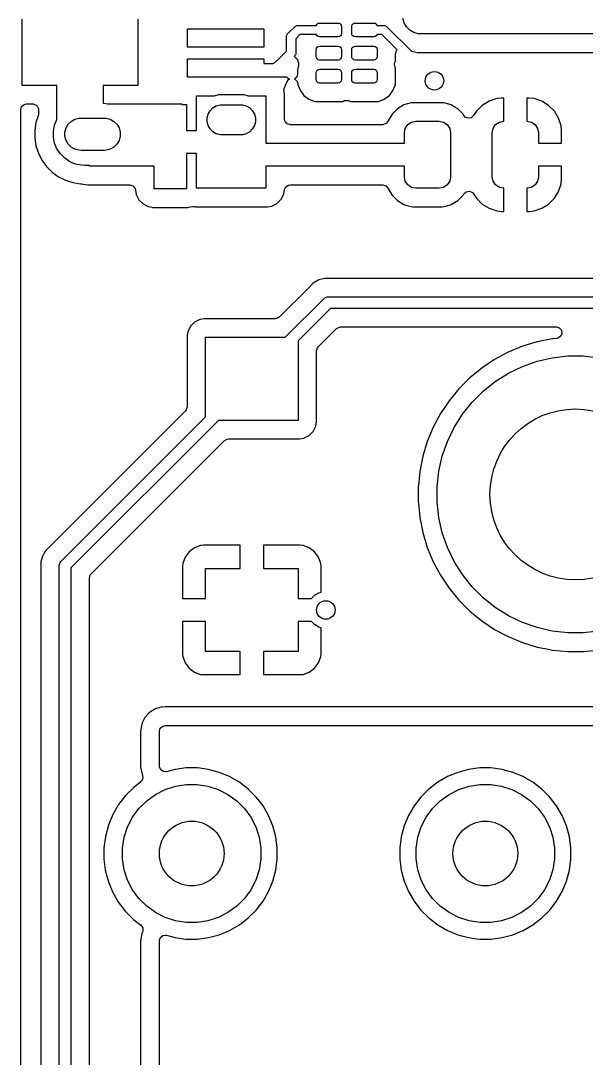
# Model space of a CAD drawing. Extents: x 0.71 to 7.56, y -5.16 to -0.79.
# Drawn here: x 0.709 to 1.19, y -3.118 to -2.234 of the extents above; entities that cross this region are included whole.
import ezdxf

# ---------------------------------------------------------------- set-up
doc = ezdxf.new("R2010")
doc.units = 0
doc.header["$MEASUREMENT"] = 0
doc.layers.add('BLACK', color=7, linetype='CONTINUOUS')

msp = doc.modelspace()

# ---------------------------------------------------------------- linework, layer by layer
at = {"layer": 'BLACK', "linetype": 'CONTINUOUS'}
for p, q in [((0.71004, -2.28937), (0.71004, -2.23307)), ((0.80846, -2.23307), (0.80846, -2.28937)), ((1.03521, -2.23612), (1.03418, -2.23229)), ((0.85079, -2.25689), (0.85079, -2.24114)), ((0.85079, -2.24114), (0.91575, -2.24114)), ((0.91575, -2.24114), (0.91575, -2.25689)), ((0.93619, -2.24525), (0.9421, -2.23934)), ((0.9421, -2.23934), (0.94269, -2.23885)), ((0.94269, -2.23885), (0.94411, -2.23826)), ((0.94411, -2.23826), (0.94488, -2.23819)), ((0.94488, -2.23819), (0.96043, -2.23819)), ((0.96043, -2.23819), (0.96046, -2.23804)), ((0.96046, -2.23804), (0.9611, -2.23709)), ((0.9611, -2.23709), (0.96206, -2.23645)), ((0.96206, -2.23645), (0.96319, -2.23622)), ((0.96319, -2.23622), (0.97894, -2.23622)), ((0.97894, -2.23622), (0.98007, -2.23645)), ((0.98007, -2.23645), (0.98102, -2.23709)), ((0.98102, -2.23709), (0.98167, -2.23804)), ((0.98167, -2.23804), (0.98189, -2.23917)), ((0.98189, -2.23917), (0.98189, -2.24508)), ((0.99055, -2.23917), (0.99078, -2.23804)), ((0.99055, -2.24508), (0.99055, -2.23917)), ((0.99078, -2.23804), (0.99142, -2.23709)), ((0.99142, -2.23709), (0.99237, -2.23645)), ((0.99237, -2.23645), (0.9935, -2.23622)), ((0.9935, -2.23622), (1.00925, -2.23622)), ((1.00925, -2.23622), (1.01038, -2.23645)), ((1.01038, -2.23645), (1.01134, -2.23709)), ((1.01134, -2.23709), (1.01198, -2.23804)), ((1.01198, -2.23804), (1.01201, -2.23819)), ((1.01201, -2.23819), (1.01772, -2.23819)), ((1.01772, -2.23819), (1.01848, -2.23826)), ((1.01848, -2.23826), (1.0199, -2.23885)), ((1.0199, -2.23885), (1.0205, -2.23934)), ((1.0205, -2.23934), (1.04146, -2.2603)), ((1.03719, -2.23954), (1.03521, -2.23612)), ((1.03999, -2.24234), (1.03719, -2.23954)), ((1.04341, -2.24432), (1.03999, -2.24234)), ((1.04723, -2.24534), (1.04341, -2.24432)), ((0.93504, -2.24803), (0.93512, -2.24726)), ((0.93504, -2.26018), (0.93504, -2.24803)), ((0.93512, -2.24726), (0.9357, -2.24584)), ((0.9357, -2.24584), (0.93619, -2.24525)), ((0.94651, -2.24606), (0.94291, -2.24966)), ((0.94291, -2.24966), (0.94291, -2.26181)), ((0.96043, -2.24606), (0.94651, -2.24606)), ((0.96046, -2.24621), (0.96043, -2.24606)), ((0.9611, -2.24717), (0.96046, -2.24621)), ((0.96206, -2.24781), (0.9611, -2.24717)), ((0.96319, -2.24803), (0.96206, -2.24781)), ((0.97894, -2.24803), (0.96319, -2.24803)), ((0.98007, -2.24781), (0.97894, -2.24803)), ((0.98102, -2.24717), (0.98007, -2.24781)), ((0.98167, -2.24621), (0.98102, -2.24717)), ((0.98189, -2.24508), (0.98167, -2.24621)), ((0.99078, -2.24621), (0.99055, -2.24508)), ((0.99142, -2.24717), (0.99078, -2.24621)), ((0.99237, -2.24781), (0.99142, -2.24717)), ((0.9935, -2.24803), (0.99237, -2.24781)), ((1.00925, -2.24803), (0.9935, -2.24803)), ((1.01038, -2.24781), (1.00925, -2.24803)), ((1.01134, -2.24717), (1.01038, -2.24781)), ((1.01198, -2.24621), (1.01134, -2.24717)), ((1.01201, -2.24606), (1.01198, -2.24621)), ((1.01609, -2.24606), (1.01201, -2.24606)), ((1.02918, -2.25915), (1.01609, -2.24606)), ((1.04921, -2.24547), (1.04723, -2.24534)), ((1.76721, -2.24547), (1.04921, -2.24547)), ((0.91575, -2.25689), (0.85079, -2.25689)), ((0.9274, -2.26782), (0.93504, -2.26018)), ((0.94284, -2.26258), (0.94259, -2.26319)), ((0.94291, -2.26181), (0.94284, -2.26258)), ((0.96024, -2.25886), (0.96046, -2.25773)), ((0.96024, -2.26476), (0.96024, -2.25886)), ((0.96046, -2.25773), (0.9611, -2.25677)), ((0.9611, -2.25677), (0.96206, -2.25613)), ((0.96206, -2.25613), (0.96319, -2.25591)), ((0.96319, -2.25591), (0.97894, -2.25591)), ((0.97894, -2.25591), (0.98007, -2.25613)), ((0.98007, -2.25613), (0.98102, -2.25677)), ((0.98102, -2.25677), (0.98167, -2.25773)), ((0.98167, -2.25773), (0.98189, -2.25886)), ((0.98189, -2.25886), (0.98189, -2.26476)), ((0.99055, -2.25886), (0.99078, -2.25773)), ((0.99055, -2.26476), (0.99055, -2.25886)), ((0.99078, -2.25773), (0.99142, -2.25677)), ((0.99142, -2.25677), (0.99237, -2.25613)), ((0.99237, -2.25613), (0.9935, -2.25591)), ((0.9935, -2.25591), (1.00925, -2.25591)), ((1.00925, -2.25591), (1.01038, -2.25613)), ((1.01038, -2.25613), (1.01134, -2.25677)), ((1.01134, -2.25677), (1.01198, -2.25773)), ((1.01198, -2.25773), (1.0122, -2.25886)), ((1.0122, -2.25886), (1.0122, -2.26476)), ((1.02797, -2.26204), (1.028, -2.26179)), ((1.02797, -2.26655), (1.02797, -2.26204)), ((1.028, -2.26179), (1.02843, -2.26074)), ((1.02843, -2.26074), (1.02875, -2.25966)), ((1.02875, -2.25966), (1.02895, -2.25949)), ((1.02895, -2.25949), (1.02905, -2.25924)), ((1.02905, -2.25924), (1.02918, -2.25915)), ((1.04146, -2.2603), (1.04617, -2.26124)), ((1.04617, -2.26124), (1.04617, -2.26124)), ((1.04617, -2.26124), (1.04617, -2.26124)), ((1.04617, -2.26124), (1.55325, -2.26124)), ((0.85079, -2.28248), (0.85079, -2.26673)), ((0.85079, -2.26673), (0.91575, -2.26673)), ((0.91575, -2.26673), (0.91575, -2.27067)), ((0.91575, -2.27067), (0.92344, -2.27067)), ((0.92344, -2.27067), (0.92513, -2.26981)), ((0.92513, -2.26981), (0.92677, -2.26816)), ((0.92677, -2.26816), (0.9274, -2.26782)), ((0.94176, -2.26459), (0.94164, -2.26472)), ((0.94164, -2.26472), (0.94169, -2.26475)), ((0.94169, -2.26475), (0.94186, -2.26478)), ((0.94225, -2.264), (0.94176, -2.26459)), ((0.94186, -2.26478), (0.94278, -2.26557)), ((0.94259, -2.26319), (0.94225, -2.264)), ((0.94278, -2.26557), (0.94375, -2.2663)), ((0.94375, -2.2663), (0.94382, -2.26646)), ((0.94382, -2.26646), (0.94394, -2.26657)), ((0.94394, -2.26657), (0.94452, -2.26783)), ((0.94452, -2.26783), (0.94465, -2.26826)), ((0.94465, -2.26826), (0.94471, -2.26878)), ((0.94471, -2.26878), (0.9452, -2.2701)), ((0.9452, -2.2701), (0.94525, -2.27026)), ((0.94525, -2.27026), (0.94525, -2.27148)), ((0.96046, -2.26589), (0.96024, -2.26476)), ((0.9611, -2.26685), (0.96046, -2.26589)), ((0.96206, -2.26749), (0.9611, -2.26685)), ((0.96319, -2.26772), (0.96206, -2.26749)), ((0.97894, -2.26772), (0.96319, -2.26772)), ((0.98007, -2.26749), (0.97894, -2.26772)), ((0.98102, -2.26685), (0.98007, -2.26749)), ((0.98167, -2.26589), (0.98102, -2.26685)), ((0.98189, -2.26476), (0.98167, -2.26589)), ((0.99078, -2.26589), (0.99055, -2.26476)), ((0.99142, -2.26685), (0.99078, -2.26589)), ((0.99237, -2.26749), (0.99142, -2.26685)), ((0.9935, -2.26772), (0.99237, -2.26749)), ((1.00925, -2.26772), (0.9935, -2.26772)), ((1.01038, -2.26749), (1.00925, -2.26772)), ((1.01134, -2.26685), (1.01038, -2.26749)), ((1.01198, -2.26589), (1.01134, -2.26685)), ((1.0122, -2.26476), (1.01198, -2.26589)), ((1.02702, -2.27114), (1.02708, -2.27053)), ((1.0273, -2.27336), (1.02702, -2.27114)), ((1.02708, -2.27053), (1.02773, -2.26878)), ((1.02773, -2.26878), (1.02797, -2.26655)), ((0.94447, -2.27973), (0.94369, -2.28237)), ((0.94471, -2.27452), (0.94447, -2.27675)), ((0.94447, -2.27675), (0.94447, -2.27973)), ((0.94514, -2.27336), (0.94471, -2.27452)), ((0.94471, -2.27452), (0.94471, -2.27452)), ((0.94526, -2.27301), (0.94514, -2.27336)), ((0.94525, -2.27148), (0.94534, -2.27269)), ((0.94534, -2.27269), (0.94526, -2.27284)), ((0.94526, -2.27284), (0.94526, -2.27301)), ((0.96024, -2.27854), (0.96046, -2.27741)), ((0.96024, -2.28445), (0.96024, -2.27854)), ((0.96046, -2.27741), (0.9611, -2.27646)), ((0.9611, -2.27646), (0.96206, -2.27582)), ((0.96206, -2.27582), (0.96319, -2.27559)), ((0.96319, -2.27559), (0.97894, -2.27559)), ((0.97894, -2.27559), (0.98007, -2.27582)), ((0.98007, -2.27582), (0.98102, -2.27646)), ((0.98102, -2.27646), (0.98167, -2.27741)), ((0.98167, -2.27741), (0.98189, -2.27854)), ((0.98189, -2.27854), (0.98189, -2.28445)), ((0.99055, -2.27854), (0.99078, -2.27741)), ((0.99055, -2.28445), (0.99055, -2.27854)), ((0.99078, -2.27741), (0.99142, -2.27646)), ((0.99142, -2.27646), (0.99237, -2.27582)), ((0.99237, -2.27582), (0.9935, -2.27559)), ((0.9935, -2.27559), (1.00925, -2.27559)), ((1.00925, -2.27559), (1.01038, -2.27582)), ((1.01038, -2.27582), (1.01134, -2.27646)), ((1.01134, -2.27646), (1.01198, -2.27741)), ((1.01198, -2.27741), (1.0122, -2.27854)), ((1.0122, -2.27854), (1.0122, -2.28445)), ((1.02773, -2.27452), (1.0273, -2.27336)), ((1.02797, -2.27675), (1.02773, -2.27452)), ((1.02797, -2.28624), (1.02797, -2.27675)), ((0.91575, -2.28248), (0.85079, -2.28248)), ((0.91876, -2.28246), (0.91575, -2.28246)), ((0.91575, -2.28246), (0.91575, -2.28248)), ((0.91882, -2.28247), (0.91876, -2.28246)), ((0.91876, -2.28246), (0.91876, -2.28246)), ((0.9192, -2.28248), (0.91882, -2.28247)), ((0.93543, -2.28248), (0.9192, -2.28248)), ((0.93316, -2.29213), (0.93521, -2.28663)), ((0.93521, -2.28663), (0.93686, -2.28443)), ((0.93613, -2.28318), (0.93543, -2.28248)), ((0.93639, -2.28342), (0.93613, -2.28318)), ((0.93782, -2.28407), (0.93639, -2.28342)), ((0.93686, -2.28443), (0.93782, -2.28407)), ((0.94369, -2.28237), (0.94183, -2.28399)), ((0.94183, -2.28399), (0.94212, -2.28405)), ((0.94212, -2.28405), (0.94407, -2.286)), ((0.94407, -2.286), (0.94464, -2.28781)), ((0.94464, -2.28781), (0.94471, -2.28847)), ((0.94471, -2.28847), (0.94576, -2.29129)), ((0.96046, -2.28558), (0.96024, -2.28445)), ((0.9611, -2.28654), (0.96046, -2.28558)), ((0.96206, -2.28718), (0.9611, -2.28654)), ((0.96319, -2.2874), (0.96206, -2.28718)), ((0.97894, -2.2874), (0.96319, -2.2874)), ((0.98007, -2.28718), (0.97894, -2.2874)), ((0.98102, -2.28654), (0.98007, -2.28718)), ((0.98167, -2.28558), (0.98102, -2.28654)), ((0.98189, -2.28445), (0.98167, -2.28558)), ((0.99078, -2.28558), (0.99055, -2.28445)), ((0.99142, -2.28654), (0.99078, -2.28558)), ((0.99237, -2.28718), (0.99142, -2.28654)), ((0.9935, -2.2874), (0.99237, -2.28718)), ((1.00925, -2.2874), (0.9935, -2.2874)), ((1.01038, -2.28718), (1.00925, -2.2874)), ((1.01134, -2.28654), (1.01038, -2.28718)), ((1.01198, -2.28558), (1.01134, -2.28654)), ((1.0122, -2.28445), (1.01198, -2.28558)), ((1.02585, -2.29351), (1.02773, -2.28847)), ((1.02773, -2.28847), (1.02793, -2.28661)), ((1.02793, -2.28661), (1.02797, -2.28624)), ((1.02797, -2.28624), (1.02797, -2.28624)), ((1.02797, -2.28624), (1.02797, -2.28624)), ((0.73957, -2.28937), (0.71004, -2.28937)), ((0.73957, -2.31836), (0.73957, -2.28937)), ((0.80846, -2.28937), (0.77894, -2.28937)), ((0.77894, -2.28937), (0.77894, -2.30444)), ((0.87358, -2.29823), (0.87729, -2.29723)), ((0.87729, -2.29723), (0.88012, -2.29705)), ((0.88012, -2.29705), (0.89587, -2.29705)), ((0.89587, -2.29705), (0.89869, -2.29723)), ((0.89869, -2.29723), (0.90241, -2.29823)), ((0.93286, -2.29349), (0.93316, -2.29213)), ((0.93297, -2.29399), (0.93286, -2.29349)), ((0.93291, -2.2946), (0.93297, -2.29399)), ((0.93329, -2.29699), (0.93291, -2.2946)), ((0.93329, -2.31501), (0.93329, -2.29699)), ((0.93329, -2.29699), (0.93329, -2.29699)), ((0.94576, -2.29129), (0.94659, -2.29351)), ((0.94659, -2.29351), (0.94982, -2.29782)), ((0.94982, -2.29782), (0.95412, -2.30105)), ((1.01832, -2.30105), (1.02263, -2.29782)), ((1.02263, -2.29782), (1.02585, -2.29351)), ((0.70951, -2.30738), (0.71159, -2.30558)), ((0.71159, -2.30558), (0.71362, -2.30514)), ((0.71362, -2.30514), (0.71892, -2.30514)), ((0.71892, -2.30514), (0.71926, -2.30524)), ((0.71926, -2.30524), (0.71961, -2.30519)), ((0.71961, -2.30519), (0.72056, -2.30562)), ((0.72056, -2.30562), (0.72156, -2.30591)), ((0.72156, -2.30591), (0.72179, -2.30618)), ((0.72179, -2.30618), (0.72211, -2.30633)), ((0.72211, -2.30633), (0.72268, -2.30721)), ((0.77894, -2.30444), (0.77938, -2.30446)), ((0.77938, -2.30446), (0.78269, -2.30512)), ((0.78269, -2.30512), (0.84587, -2.30512)), ((0.84587, -2.30512), (0.84587, -2.30561)), ((0.84587, -2.30561), (0.8498, -2.30561)), ((0.8498, -2.30561), (0.8498, -2.32776)), ((0.85846, -2.32776), (0.85846, -2.29823)), ((0.85846, -2.29823), (0.87358, -2.29823)), ((0.87522, -2.30688), (0.87845, -2.30601)), ((0.87845, -2.30601), (0.88012, -2.30591)), ((0.88012, -2.30591), (0.89587, -2.30591)), ((0.89587, -2.30591), (0.89754, -2.30601)), ((0.89754, -2.30601), (0.90076, -2.30688)), ((0.90241, -2.29823), (0.91752, -2.29823)), ((0.91752, -2.29823), (0.91752, -2.33858)), ((0.95412, -2.30105), (0.95917, -2.30293)), ((0.95917, -2.30293), (0.9614, -2.30317)), ((0.9614, -2.30317), (0.98073, -2.30317)), ((0.98073, -2.30317), (0.98296, -2.30293)), ((0.98296, -2.30293), (0.98451, -2.30235)), ((0.98451, -2.30235), (0.98726, -2.30215)), ((0.98726, -2.30215), (0.98793, -2.30235)), ((0.98793, -2.30235), (0.98948, -2.30293)), ((0.98948, -2.30293), (0.99171, -2.30317)), ((0.99171, -2.30317), (1.01104, -2.30317)), ((1.01104, -2.30317), (1.01327, -2.30293)), ((1.01327, -2.30293), (1.01832, -2.30105)), ((1.03502, -2.30603), (1.02945, -2.30933)), ((1.04124, -2.30423), (1.03502, -2.30603)), ((1.03502, -2.30603), (1.03502, -2.30603)), ((1.04269, -2.30411), (1.04124, -2.30423)), ((1.04124, -2.30423), (1.04124, -2.30423)), ((1.06755, -2.30411), (1.04269, -2.30411)), ((1.04269, -2.30411), (1.04269, -2.30411)), ((1.069, -2.30423), (1.06755, -2.30411)), ((1.06755, -2.30411), (1.06755, -2.30411)), ((1.07521, -2.30603), (1.069, -2.30423)), ((1.069, -2.30423), (1.069, -2.30423)), ((1.0777, -2.30751), (1.07521, -2.30603)), ((1.07521, -2.30603), (1.07521, -2.30603)), ((1.07521, -2.30603), (1.07521, -2.30603)), ((1.07521, -2.30603), (1.07521, -2.30603)), ((1.10164, -2.3064), (1.09676, -2.31129)), ((1.10751, -2.30278), (1.10164, -2.3064)), ((1.11407, -2.30061), (1.10751, -2.30278)), ((1.10751, -2.30278), (1.10751, -2.30278)), ((1.11811, -2.3002), (1.11407, -2.30061)), ((1.12008, -2.3002), (1.11811, -2.3002)), ((1.11811, -2.3002), (1.11811, -2.3002)), ((1.12008, -2.31988), (1.12008, -2.3002)), ((1.12008, -2.3002), (1.12008, -2.3002)), ((1.14173, -2.3002), (1.13976, -2.3002)), ((1.13976, -2.3002), (1.13976, -2.31988)), ((1.14578, -2.30061), (1.14173, -2.3002)), ((1.15233, -2.30278), (1.14578, -2.30061)), ((1.14578, -2.30061), (1.14578, -2.30061)), ((1.1582, -2.3064), (1.15233, -2.30278)), ((1.15233, -2.30278), (1.15233, -2.30278)), ((1.16308, -2.31129), (1.1582, -2.3064)), ((0.70874, -2.31002), (0.70951, -2.30738)), ((0.70874, -2.41563), (0.70874, -2.31002)), ((0.72356, -2.31524), (0.72169, -2.32099)), ((0.72268, -2.30721), (0.72336, -2.30799)), ((0.72336, -2.30799), (0.72345, -2.30841)), ((0.72345, -2.30841), (0.7236, -2.30864)), ((0.7238, -2.31373), (0.72356, -2.31524)), ((0.7236, -2.30864), (0.7238, -2.31002)), ((0.7238, -2.31002), (0.7238, -2.31373)), ((0.86743, -2.31703), (0.8683, -2.3138)), ((0.8683, -2.3138), (0.86997, -2.31091)), ((0.86997, -2.31091), (0.87233, -2.30855)), ((0.87233, -2.30855), (0.87522, -2.30688)), ((0.90076, -2.30688), (0.90366, -2.30855)), ((0.90366, -2.30855), (0.90602, -2.31091)), ((0.90602, -2.31091), (0.90769, -2.3138)), ((0.90769, -2.3138), (0.90855, -2.31703)), ((0.93329, -2.31502), (0.93329, -2.31501)), ((0.93329, -2.31612), (0.93329, -2.31502)), ((1.02488, -2.3139), (1.02158, -2.31947)), ((1.02945, -2.30933), (1.02488, -2.3139)), ((1.02488, -2.3139), (1.02488, -2.3139)), ((1.02945, -2.30933), (1.02945, -2.30933)), ((1.08078, -2.30933), (1.0777, -2.30751)), ((1.08536, -2.3139), (1.08078, -2.30933)), ((1.08078, -2.30933), (1.08078, -2.30933)), ((1.08603, -2.31505), (1.08536, -2.3139)), ((1.08536, -2.3139), (1.08536, -2.3139)), ((1.08536, -2.3139), (1.08536, -2.3139)), ((1.08711, -2.31631), (1.08603, -2.31505)), ((1.09439, -2.31512), (1.09235, -2.31696)), ((1.09676, -2.31129), (1.09439, -2.31512)), ((1.16671, -2.31716), (1.16308, -2.31129)), ((0.72169, -2.32099), (0.72065, -2.32757)), ((0.72169, -2.32099), (0.72169, -2.32099)), ((0.73655, -2.3283), (0.73756, -2.32319)), ((0.73756, -2.32319), (0.73956, -2.31838)), ((0.73956, -2.31838), (0.73957, -2.31836)), ((0.74731, -2.32563), (0.74911, -2.32252)), ((0.74911, -2.32252), (0.75165, -2.31997)), ((0.75165, -2.31997), (0.75477, -2.31817)), ((0.75477, -2.31817), (0.75824, -2.31724)), ((0.75824, -2.31724), (0.76004, -2.31713)), ((0.76004, -2.31713), (0.77972, -2.31713)), ((0.77972, -2.31713), (0.78152, -2.31724)), ((0.78152, -2.31724), (0.785, -2.31817)), ((0.785, -2.31817), (0.78811, -2.31997)), ((0.78811, -2.31997), (0.79066, -2.32252)), ((0.79066, -2.32252), (0.79246, -2.32563)), ((0.86743, -2.32037), (0.86743, -2.31703)), ((0.8683, -2.3236), (0.86743, -2.32037)), ((0.86997, -2.32649), (0.8683, -2.3236)), ((0.90769, -2.3236), (0.90602, -2.32649)), ((0.90855, -2.32037), (0.90769, -2.3236)), ((0.90855, -2.31703), (0.90855, -2.32037)), ((0.93329, -2.31637), (0.93329, -2.31612)), ((0.93329, -2.31793), (0.93329, -2.31637)), ((0.93349, -2.31931), (0.93329, -2.31793)), ((0.93364, -2.31955), (0.93349, -2.31931)), ((0.93373, -2.31996), (0.93364, -2.31955)), ((0.93441, -2.32075), (0.93373, -2.31996)), ((0.93497, -2.32162), (0.93441, -2.32075)), ((0.9353, -2.32177), (0.93497, -2.32162)), ((0.93553, -2.32204), (0.9353, -2.32177)), ((0.93653, -2.32233), (0.93553, -2.32204)), ((0.93747, -2.32277), (0.93653, -2.32233)), ((0.93783, -2.32271), (0.93747, -2.32277)), ((0.93817, -2.32281), (0.93783, -2.32271)), ((1.01695, -2.32281), (0.93817, -2.32281)), ((1.01766, -2.32276), (1.01695, -2.32281)), ((1.02016, -2.32161), (1.01766, -2.32276)), ((1.02137, -2.31971), (1.02016, -2.32161)), ((1.02146, -2.31975), (1.02137, -2.31971)), ((1.02158, -2.31947), (1.02146, -2.31975)), ((1.03618, -2.32596), (1.03832, -2.32276)), ((1.03832, -2.32276), (1.04151, -2.32063)), ((1.04151, -2.32063), (1.04528, -2.31988)), ((1.04528, -2.31988), (1.06496, -2.31988)), ((1.06496, -2.31988), (1.06873, -2.32063)), ((1.06873, -2.32063), (1.07192, -2.32276)), ((1.07192, -2.32276), (1.07405, -2.32596)), ((1.08963, -2.31741), (1.08711, -2.31631)), ((1.09235, -2.31696), (1.08963, -2.31741)), ((1.11099, -2.32596), (1.11312, -2.32276)), ((1.11312, -2.32276), (1.11631, -2.32063)), ((1.11631, -2.32063), (1.12008, -2.31988)), ((1.13976, -2.31988), (1.14353, -2.32063)), ((1.14353, -2.32063), (1.14672, -2.32276)), ((1.14672, -2.32276), (1.14886, -2.32596)), ((1.16888, -2.32371), (1.16671, -2.31716)), ((1.16671, -2.31716), (1.16671, -2.31716)), ((1.16929, -2.32776), (1.16888, -2.32371)), ((0.72065, -2.32757), (0.72065, -2.33424)), ((0.73655, -2.33351), (0.73655, -2.3283)), ((0.74638, -2.32911), (0.74731, -2.32563)), ((0.74638, -2.3327), (0.74638, -2.32911)), ((0.74731, -2.33618), (0.74638, -2.3327)), ((0.79246, -2.32563), (0.79339, -2.32911)), ((0.79339, -2.3327), (0.79246, -2.33618)), ((0.79339, -2.32911), (0.79339, -2.3327)), ((0.8498, -2.32776), (0.85846, -2.32776)), ((0.87233, -2.32885), (0.86997, -2.32649)), ((0.87522, -2.33052), (0.87233, -2.32885)), ((0.87845, -2.33139), (0.87522, -2.33052)), ((0.88012, -2.3315), (0.87845, -2.33139)), ((0.89587, -2.3315), (0.88012, -2.3315)), ((0.89754, -2.33139), (0.89587, -2.3315)), ((0.90076, -2.33052), (0.89754, -2.33139)), ((0.90366, -2.32885), (0.90076, -2.33052)), ((0.90602, -2.32649), (0.90366, -2.32885)), ((1.03543, -2.32972), (1.03618, -2.32596)), ((1.03543, -2.33858), (1.03543, -2.32972)), ((1.07405, -2.32596), (1.0748, -2.32972)), ((1.0748, -2.32972), (1.0748, -2.36713)), ((1.11024, -2.32972), (1.11099, -2.32596)), ((1.11024, -2.36713), (1.11024, -2.32972)), ((1.14886, -2.32596), (1.14961, -2.32972)), ((1.14961, -2.32972), (1.14961, -2.33858)), ((1.16929, -2.33858), (1.16929, -2.32776)), ((1.16929, -2.32776), (1.16929, -2.32776)), ((0.72065, -2.33424), (0.72169, -2.34082)), ((0.72169, -2.34082), (0.72375, -2.34716)), ((0.73756, -2.33862), (0.73655, -2.33351)), ((0.73956, -2.34343), (0.73756, -2.33862)), ((0.74911, -2.33929), (0.74731, -2.33618)), ((0.75165, -2.34184), (0.74911, -2.33929)), ((0.75477, -2.34364), (0.75165, -2.34184)), ((0.78811, -2.34184), (0.785, -2.34364)), ((0.79066, -2.33929), (0.78811, -2.34184)), ((0.79246, -2.33618), (0.79066, -2.33929)), ((0.91752, -2.33858), (1.03543, -2.33858)), ((1.14961, -2.33858), (1.16929, -2.33858)), ((0.72375, -2.34716), (0.72534, -2.35027)), ((0.72534, -2.35027), (0.72659, -2.35273)), ((0.74245, -2.34776), (0.73956, -2.34343)), ((0.74613, -2.35145), (0.74245, -2.34776)), ((0.75824, -2.34457), (0.75477, -2.34364)), ((0.76004, -2.34469), (0.75824, -2.34457)), ((0.77972, -2.34469), (0.76004, -2.34469)), ((0.78152, -2.34457), (0.77972, -2.34469)), ((0.785, -2.34364), (0.78152, -2.34457)), ((0.85846, -2.34744), (0.8498, -2.34744)), ((0.8498, -2.34744), (0.8498, -2.37746)), ((0.85846, -2.37697), (0.85846, -2.34744)), ((0.72659, -2.35273), (0.72678, -2.3531)), ((0.72678, -2.3531), (0.73069, -2.35849)), ((0.73069, -2.35849), (0.73069, -2.35849)), ((0.73069, -2.35849), (0.73541, -2.3632)), ((0.75046, -2.35434), (0.74613, -2.35145)), ((0.75528, -2.35634), (0.75046, -2.35434)), ((0.76039, -2.35735), (0.75528, -2.35634)), ((0.76299, -2.35748), (0.76039, -2.35735)), ((0.76713, -2.35748), (0.76299, -2.35748)), ((0.76713, -2.35827), (0.76713, -2.35748)), ((0.82224, -2.35827), (0.76713, -2.35827)), ((0.82224, -2.37746), (0.82224, -2.35827)), ((1.03543, -2.35827), (0.91752, -2.35827)), ((0.91752, -2.35827), (0.91752, -2.37697)), ((1.03543, -2.36713), (1.03543, -2.35827)), ((1.16929, -2.35827), (1.14961, -2.35827)), ((1.14961, -2.35827), (1.14961, -2.36713)), ((1.16929, -2.36909), (1.16929, -2.35827)), ((0.73541, -2.3632), (0.73541, -2.3632)), ((0.73541, -2.3632), (0.74011, -2.36662)), ((0.74011, -2.36662), (0.7408, -2.36712)), ((0.7408, -2.36712), (0.74458, -2.36905)), ((1.03618, -2.37089), (1.03543, -2.36713)), ((1.0748, -2.36713), (1.07405, -2.37089)), ((1.11099, -2.37089), (1.11024, -2.36713)), ((1.14961, -2.36713), (1.14886, -2.37089)), ((0.74458, -2.36905), (0.74674, -2.37015)), ((0.74674, -2.37015), (0.74674, -2.37015)), ((0.74674, -2.37015), (0.74674, -2.37015)), ((0.74674, -2.37015), (0.74859, -2.37075)), ((0.74859, -2.37075), (0.75308, -2.37221)), ((0.75308, -2.37221), (0.75966, -2.37325)), ((0.75966, -2.37325), (0.75966, -2.37325)), ((0.75966, -2.37325), (0.7608, -2.37325)), ((0.7608, -2.37325), (0.76181, -2.37341)), ((0.76181, -2.37341), (0.76181, -2.37339)), ((0.76181, -2.37339), (0.76588, -2.37404)), ((0.76588, -2.37404), (0.76589, -2.37404)), ((0.76589, -2.37404), (0.8016, -2.37404)), ((0.8016, -2.37404), (0.80424, -2.37481)), ((0.80424, -2.37481), (0.80604, -2.37689)), ((0.80604, -2.37689), (0.80646, -2.37853)), ((0.8498, -2.37746), (0.82224, -2.37746)), ((0.91752, -2.37697), (0.85846, -2.37697)), ((0.9333, -2.37815), (0.93447, -2.37567)), ((0.93447, -2.37567), (0.93681, -2.37421)), ((0.93681, -2.37421), (0.93812, -2.37404)), ((0.93812, -2.37404), (1.01695, -2.37404)), ((1.01695, -2.37404), (1.01959, -2.37481)), ((1.01959, -2.37481), (1.02139, -2.37689)), ((1.02139, -2.37689), (1.02148, -2.37714)), ((1.02148, -2.37714), (1.02158, -2.37738)), ((1.02158, -2.37738), (1.02488, -2.38295)), ((1.03832, -2.37409), (1.03618, -2.37089)), ((1.04151, -2.37622), (1.03832, -2.37409)), ((1.04528, -2.37697), (1.04151, -2.37622)), ((1.06496, -2.37697), (1.04528, -2.37697)), ((1.06873, -2.37622), (1.06496, -2.37697)), ((1.07192, -2.37409), (1.06873, -2.37622)), ((1.07405, -2.37089), (1.07192, -2.37409)), ((1.11312, -2.37409), (1.11099, -2.37089)), ((1.11631, -2.37622), (1.11312, -2.37409)), ((1.12008, -2.37697), (1.11631, -2.37622)), ((1.12008, -2.39665), (1.12008, -2.37697)), ((1.14353, -2.37622), (1.13976, -2.37697)), ((1.13976, -2.37697), (1.13976, -2.39665)), ((1.14672, -2.37409), (1.14353, -2.37622)), ((1.14886, -2.37089), (1.14672, -2.37409)), ((1.16671, -2.37969), (1.16888, -2.37314)), ((1.16888, -2.37314), (1.16929, -2.36909)), ((1.16888, -2.37314), (1.16888, -2.37314)), ((1.16929, -2.36909), (1.16929, -2.36909)), ((0.80646, -2.37853), (0.80648, -2.3787)), ((0.80648, -2.3787), (0.80648, -2.3787)), ((0.80648, -2.3787), (0.80648, -2.3787)), ((0.80648, -2.3787), (0.80706, -2.38239)), ((0.80706, -2.38239), (0.80933, -2.38684)), ((0.93044, -2.38635), (0.9327, -2.3819)), ((0.9327, -2.3819), (0.9333, -2.37815)), ((0.9327, -2.3819), (0.9327, -2.3819)), ((0.9327, -2.3819), (0.9327, -2.3819)), ((1.02488, -2.38295), (1.02488, -2.38295)), ((1.02488, -2.38295), (1.02945, -2.38752)), ((1.08078, -2.38752), (1.08536, -2.38295)), ((1.08536, -2.38295), (1.08603, -2.3818)), ((1.08603, -2.3818), (1.08804, -2.37993)), ((1.08804, -2.37993), (1.09075, -2.37943)), ((1.09075, -2.37943), (1.09329, -2.38048)), ((1.09329, -2.38048), (1.09439, -2.38173)), ((1.09439, -2.38173), (1.09676, -2.38556)), ((1.09676, -2.38556), (1.09676, -2.38556)), ((1.09676, -2.38556), (1.10164, -2.39045)), ((1.1582, -2.39045), (1.16308, -2.38556)), ((1.16308, -2.38556), (1.16671, -2.37969)), ((1.16671, -2.37969), (1.16671, -2.37969)), ((0.80933, -2.38684), (0.80933, -2.38684)), ((0.80933, -2.38684), (0.80933, -2.38684)), ((0.80933, -2.38684), (0.81286, -2.39038)), ((0.81286, -2.39038), (0.81286, -2.39038)), ((0.81286, -2.39038), (0.81286, -2.39038)), ((0.81286, -2.39038), (0.81731, -2.39264)), ((0.81731, -2.39264), (0.81731, -2.39264)), ((0.81731, -2.39264), (0.82075, -2.39319)), ((0.82075, -2.39319), (0.821, -2.39323)), ((0.821, -2.39323), (0.821, -2.39323)), ((0.821, -2.39323), (0.821, -2.39323)), ((0.821, -2.39323), (0.85104, -2.39323)), ((0.85104, -2.39323), (0.85322, -2.39288)), ((0.85104, -2.39323), (0.85104, -2.39323)), ((0.85104, -2.39323), (0.85104, -2.39323)), ((0.85322, -2.39288), (0.85492, -2.39261)), ((0.85492, -2.39261), (0.85645, -2.39261)), ((0.85645, -2.39261), (0.85722, -2.39274)), ((0.85722, -2.39274), (0.91876, -2.39274)), ((0.91876, -2.39274), (0.92245, -2.39215)), ((0.92245, -2.39215), (0.9269, -2.38988)), ((0.9269, -2.38988), (0.93044, -2.38635)), ((1.02945, -2.38752), (1.02945, -2.38752)), ((1.02945, -2.38752), (1.02945, -2.38752)), ((1.02945, -2.38752), (1.03502, -2.39082)), ((1.03502, -2.39082), (1.03666, -2.39129)), ((1.03666, -2.39129), (1.04124, -2.39262)), ((1.04124, -2.39262), (1.04124, -2.39262)), ((1.04124, -2.39262), (1.04124, -2.39262)), ((1.04124, -2.39262), (1.04269, -2.39274)), ((1.04269, -2.39274), (1.04269, -2.39274)), ((1.04269, -2.39274), (1.06755, -2.39274)), ((1.06755, -2.39274), (1.069, -2.39262)), ((1.06755, -2.39274), (1.06755, -2.39274)), ((1.069, -2.39262), (1.07064, -2.39215)), ((1.069, -2.39262), (1.069, -2.39262)), ((1.069, -2.39262), (1.069, -2.39262)), ((1.07064, -2.39215), (1.07521, -2.39082)), ((1.07521, -2.39082), (1.08078, -2.38752)), ((1.10164, -2.39045), (1.10751, -2.39407)), ((1.10751, -2.39407), (1.10751, -2.39407)), ((1.10751, -2.39407), (1.11407, -2.39624)), ((1.14578, -2.39624), (1.15233, -2.39407)), ((1.15233, -2.39407), (1.1582, -2.39045)), ((1.15233, -2.39407), (1.15233, -2.39407)), ((1.11407, -2.39624), (1.11407, -2.39624)), ((1.11407, -2.39624), (1.11811, -2.39665)), ((1.11811, -2.39665), (1.12008, -2.39665)), ((1.12008, -2.39665), (1.12008, -2.39665)), ((1.13976, -2.39665), (1.14173, -2.39665)), ((1.14173, -2.39665), (1.14578, -2.39624)), ((1.14173, -2.39665), (1.14173, -2.39665)), ((0.70886, -4.74615), (0.70874, -2.41563)), ((0.96249, -2.45513), (0.95777, -2.45785)), ((0.96512, -2.45443), (0.96249, -2.45513)), ((0.96249, -2.45513), (0.96249, -2.45513)), ((0.96775, -2.45372), (0.96512, -2.45443)), ((0.96512, -2.45443), (0.96512, -2.45443)), ((1.42808, -2.45372), (0.96775, -2.45372)), ((0.95392, -2.46171), (0.92888, -2.48674)), ((0.95777, -2.45785), (0.95392, -2.46171)), ((0.95777, -2.45785), (0.95777, -2.45785)), ((0.93399, -2.50394), (0.96699, -2.47093)), ((0.96699, -2.47093), (0.96774, -2.47032)), ((0.96774, -2.47032), (0.96878, -2.46989)), ((0.96774, -2.47032), (0.96774, -2.47032)), ((0.96878, -2.46989), (0.96951, -2.46958)), ((0.96951, -2.46958), (0.97047, -2.46949)), ((0.96951, -2.46958), (0.96951, -2.46958)), ((0.97047, -2.46949), (1.4311, -2.46949)), ((0.97251, -2.47933), (0.94488, -2.50696)), ((1.42906, -2.47933), (0.97251, -2.47933)), ((0.85676, -2.49102), (0.85323, -2.49455)), ((0.86121, -2.48875), (0.85676, -2.49102)), ((0.85676, -2.49102), (0.85676, -2.49102)), ((0.85676, -2.49102), (0.85676, -2.49102)), ((0.86171, -2.48867), (0.86121, -2.48875)), ((0.8649, -2.48817), (0.86171, -2.48867)), ((0.92543, -2.48817), (0.8649, -2.48817)), ((0.92647, -2.48806), (0.92543, -2.48817)), ((0.92888, -2.48674), (0.92647, -2.48806)), ((0.85096, -2.499), (0.85037, -2.5027)), ((0.85289, -2.49521), (0.85096, -2.499)), ((0.85323, -2.49455), (0.85289, -2.49521)), ((0.85323, -2.49455), (0.85323, -2.49455)), ((0.85323, -2.49455), (0.85323, -2.49455)), ((0.96208, -2.51206), (0.97761, -2.49653)), ((0.97761, -2.49653), (0.98003, -2.49521)), ((0.98003, -2.49521), (0.98106, -2.4951)), ((0.98106, -2.4951), (1.16469, -2.4951)), ((1.16469, -2.4951), (1.16733, -2.49587)), ((1.16733, -2.49587), (1.16913, -2.49795)), ((1.16952, -2.50068), (1.16838, -2.50318)), ((1.16913, -2.49795), (1.16952, -2.50068)), ((0.85037, -2.5027), (0.85037, -2.56323)), ((0.86614, -2.57178), (0.86614, -2.50394)), ((0.86614, -2.50394), (0.93399, -2.50394)), ((0.94488, -2.50696), (0.94488, -2.5748)), ((1.14853, -2.50777), (1.13595, -2.51159)), ((1.16143, -2.50521), (1.14853, -2.50777)), ((1.14853, -2.50777), (1.14853, -2.50777)), ((1.16144, -2.50521), (1.16143, -2.50521)), ((1.16517, -2.50484), (1.16144, -2.50521)), ((1.16607, -2.50466), (1.16517, -2.50484)), ((1.16838, -2.50318), (1.16607, -2.50466)), ((0.96065, -2.51551), (0.96142, -2.51287)), ((0.96065, -2.57604), (0.96065, -2.51551)), ((0.96142, -2.51287), (0.96208, -2.51206)), ((1.12379, -2.51663), (1.11219, -2.52283)), ((1.13595, -2.51159), (1.12379, -2.51663)), ((1.12379, -2.51663), (1.12379, -2.51663)), ((1.11219, -2.52283), (1.10126, -2.53013)), ((1.11219, -2.52283), (1.11219, -2.52283)), ((1.1359, -2.52868), (1.14841, -2.5243)), ((1.14841, -2.5243), (1.16132, -2.52135)), ((1.16132, -2.52135), (1.17448, -2.51987)), ((1.17448, -2.51987), (1.18772, -2.51987)), ((1.18772, -2.51987), (1.20089, -2.52135)), ((1.10125, -2.53013), (1.09109, -2.53848)), ((1.10126, -2.53013), (1.10125, -2.53013)), ((1.11276, -2.54147), (1.12397, -2.53442)), ((1.12397, -2.53442), (1.1359, -2.52868)), ((1.09109, -2.53848), (1.08179, -2.54778)), ((1.1024, -2.54973), (1.11276, -2.54147)), ((1.08179, -2.54778), (1.07344, -2.55795)), ((1.09303, -2.55909), (1.1024, -2.54973)), ((1.07344, -2.55795), (1.06613, -2.56888)), ((1.07344, -2.55795), (1.07344, -2.55795)), ((1.08478, -2.56945), (1.09303, -2.55909)), ((0.84894, -2.56668), (0.73375, -2.68187)), ((0.74298, -2.69495), (0.86614, -2.57178)), ((0.8496, -2.56587), (0.84894, -2.56668)), ((0.85037, -2.56323), (0.8496, -2.56587)), ((1.06613, -2.56889), (1.05993, -2.58049)), ((1.06613, -2.56888), (1.06613, -2.56889)), ((1.07773, -2.58066), (1.08478, -2.56945)), ((0.87704, -2.5748), (0.75138, -2.70046)), ((0.94488, -2.5748), (0.87704, -2.5748)), ((0.9578, -2.58419), (0.96006, -2.57974)), ((0.96006, -2.57974), (0.96065, -2.57604)), ((0.96006, -2.57974), (0.96006, -2.57974)), ((0.96006, -2.57974), (0.96006, -2.57974)), ((0.96065, -2.57604), (0.96065, -2.57604)), ((1.05993, -2.58049), (1.0549, -2.59264)), ((1.05993, -2.58049), (1.05993, -2.58049)), ((1.07198, -2.5926), (1.07773, -2.58066)), ((0.94982, -2.58999), (0.95427, -2.58772)), ((0.95427, -2.58772), (0.9578, -2.58419)), ((0.77524, -2.6989), (0.88214, -2.592)), ((0.88214, -2.592), (0.88455, -2.59068)), ((0.88455, -2.59068), (0.88559, -2.59057)), ((0.88559, -2.59057), (0.94612, -2.59057)), ((0.94612, -2.59057), (0.94982, -2.58999)), ((0.94612, -2.59057), (0.94612, -2.59057)), ((1.0549, -2.59264), (1.05108, -2.60523)), ((1.06761, -2.6051), (1.07198, -2.5926)), ((1.05108, -2.60523), (1.04851, -2.61813)), ((1.05108, -2.60523), (1.05108, -2.60523)), ((1.06466, -2.61801), (1.06761, -2.6051)), ((1.04851, -2.61813), (1.04758, -2.62765)), ((1.04851, -2.61813), (1.04851, -2.61813)), ((1.06318, -2.63117), (1.06466, -2.61801)), ((1.04758, -2.62765), (1.04722, -2.63122)), ((1.04722, -2.63122), (1.04722, -2.64437)), ((1.06318, -2.64442), (1.06318, -2.63117)), ((1.04722, -2.64437), (1.04734, -2.64557)), ((1.04734, -2.64557), (1.04851, -2.65746)), ((1.06466, -2.65758), (1.06318, -2.64442)), ((1.04851, -2.65746), (1.04851, -2.65746)), ((1.04851, -2.65746), (1.05108, -2.67036)), ((1.06761, -2.67049), (1.06466, -2.65758)), ((1.05108, -2.67036), (1.05108, -2.67036)), ((1.05108, -2.67036), (1.0549, -2.68295)), ((1.07198, -2.68299), (1.06761, -2.67049)), ((0.7299, -2.68572), (0.72718, -2.69044)), ((0.73375, -2.68187), (0.7299, -2.68572)), ((0.7299, -2.68572), (0.7299, -2.68572)), ((0.85208, -2.68672), (0.84869, -2.69126)), ((0.85661, -2.68333), (0.85208, -2.68672)), ((0.85208, -2.68672), (0.85208, -2.68672)), ((0.86191, -2.68135), (0.85661, -2.68333)), ((0.85661, -2.68333), (0.85661, -2.68333)), ((0.86426, -2.6811), (0.86191, -2.68135)), ((0.86191, -2.68135), (0.86191, -2.68135)), ((0.89567, -2.6811), (0.86426, -2.6811)), ((0.89567, -2.70079), (0.89567, -2.6811)), ((0.94677, -2.6811), (0.91535, -2.6811)), ((0.91535, -2.6811), (0.91535, -2.70079)), ((0.94911, -2.68135), (0.94677, -2.6811)), ((0.95441, -2.68333), (0.94911, -2.68135)), ((0.94911, -2.68135), (0.94911, -2.68135)), ((0.95894, -2.68672), (0.95441, -2.68333)), ((0.95441, -2.68333), (0.95441, -2.68333)), ((0.96234, -2.69126), (0.95894, -2.68672)), ((0.95894, -2.68672), (0.95894, -2.68672)), ((1.0549, -2.68295), (1.05993, -2.6951)), ((1.07773, -2.69493), (1.07198, -2.68299)), ((0.72593, -2.6951), (0.72577, -2.6957)), ((0.72718, -2.69044), (0.72593, -2.6951)), ((0.72718, -2.69044), (0.72718, -2.69044)), ((0.72718, -2.69044), (0.72718, -2.69044)), ((0.72718, -2.69044), (0.72718, -2.69044)), ((0.74236, -2.69569), (0.74298, -2.69495)), ((0.84869, -2.69126), (0.84671, -2.69656)), ((0.84869, -2.69126), (0.84869, -2.69126)), ((0.96431, -2.69656), (0.96234, -2.69126)), ((0.96234, -2.69126), (0.96234, -2.69126)), ((1.05993, -2.6951), (1.05993, -2.6951)), ((1.05993, -2.6951), (1.06613, -2.7067)), ((1.08478, -2.70614), (1.07773, -2.69493)), ((0.72577, -2.6957), (0.72577, -2.70154)), ((0.72577, -2.70154), (0.72577, -2.70154)), ((0.72577, -2.70154), (0.72577, -4.52493)), ((0.74154, -2.69843), (0.74163, -2.69747)), ((0.74154, -4.52795), (0.74154, -2.69843)), ((0.74163, -2.69747), (0.74236, -2.69569)), ((0.74236, -2.69569), (0.74236, -2.69569)), ((0.75138, -2.70046), (0.75138, -4.52591)), ((0.76858, -2.70557), (0.77524, -2.6989)), ((0.84671, -2.69656), (0.84646, -2.6989)), ((0.84646, -2.6989), (0.84646, -2.72638)), ((0.84671, -2.69656), (0.84671, -2.69656)), ((0.86614, -2.72638), (0.86614, -2.70079)), ((0.86614, -2.70079), (0.89567, -2.70079)), ((0.91535, -2.70079), (0.94488, -2.70079)), ((0.94488, -2.70079), (0.94488, -2.72638)), ((0.96457, -2.6989), (0.96431, -2.69656)), ((0.96431, -2.69656), (0.96431, -2.69656)), ((0.96457, -2.72111), (0.96457, -2.6989)), ((0.96457, -2.6989), (0.96457, -2.6989)), ((0.76715, -2.70902), (0.76792, -2.70638)), ((0.76715, -2.77354), (0.76715, -2.70902)), ((0.76792, -2.70638), (0.76858, -2.70557)), ((1.06613, -2.7067), (1.06613, -2.70671)), ((1.06613, -2.70671), (1.07344, -2.71764)), ((1.09303, -2.7165), (1.08478, -2.70614)), ((0.95892, -2.72373), (0.96248, -2.72167)), ((0.96248, -2.72167), (0.96457, -2.72111)), ((1.07344, -2.71764), (1.07344, -2.71764)), ((1.07344, -2.71764), (1.08179, -2.72781)), ((1.1024, -2.72586), (1.09303, -2.7165)), ((0.84646, -2.72638), (0.86614, -2.72638)), ((0.94488, -2.72638), (0.95627, -2.72638)), ((0.95627, -2.72638), (0.95892, -2.72373)), ((1.08179, -2.72781), (1.09109, -2.73711)), ((1.11276, -2.73412), (1.1024, -2.72586)), ((1.09109, -2.73711), (1.09109, -2.73711)), ((1.09109, -2.73711), (1.09109, -2.73711)), ((1.09109, -2.73711), (1.10126, -2.74546)), ((1.12397, -2.74117), (1.11276, -2.73412)), ((0.86614, -2.74606), (0.84646, -2.74606)), ((0.84646, -2.74606), (0.84646, -2.77354)), ((0.86614, -2.77165), (0.86614, -2.74606)), ((0.95627, -2.74606), (0.94488, -2.74606)), ((0.94488, -2.74606), (0.94488, -2.77165)), ((0.95892, -2.74871), (0.95627, -2.74606)), ((1.10126, -2.74546), (1.11219, -2.75276)), ((1.1359, -2.74691), (1.12397, -2.74117)), ((1.14841, -2.75129), (1.1359, -2.74691)), ((0.96248, -2.75077), (0.95892, -2.74871)), ((0.96457, -2.75133), (0.96248, -2.75077)), ((0.96457, -2.77354), (0.96457, -2.75133)), ((1.11219, -2.75276), (1.11219, -2.75276)), ((1.11219, -2.75276), (1.11219, -2.75276)), ((1.11219, -2.75276), (1.12379, -2.75897)), ((1.16132, -2.75424), (1.14841, -2.75129)), ((1.17448, -2.75572), (1.16132, -2.75424)), ((1.18772, -2.75572), (1.17448, -2.75572)), ((1.20089, -2.75424), (1.18772, -2.75572)), ((1.12379, -2.75897), (1.12379, -2.75897)), ((1.12379, -2.75897), (1.12379, -2.75897)), ((1.12379, -2.75897), (1.13595, -2.764)), ((1.13595, -2.764), (1.14853, -2.76782)), ((0.76715, -4.51736), (0.76715, -2.77354)), ((0.84646, -2.77354), (0.84671, -2.77588)), ((0.89567, -2.77165), (0.86614, -2.77165)), ((0.89567, -2.79134), (0.89567, -2.77165)), ((0.94488, -2.77165), (0.91535, -2.77165)), ((0.91535, -2.77165), (0.91535, -2.79134)), ((0.96431, -2.77588), (0.96457, -2.77354)), ((0.96457, -2.77354), (0.96457, -2.77354)), ((1.14853, -2.76782), (1.14853, -2.76782)), ((1.14853, -2.76782), (1.14853, -2.76782)), ((1.14853, -2.76782), (1.14853, -2.76782)), ((1.14853, -2.76782), (1.15662, -2.76943)), ((1.15662, -2.76943), (1.16143, -2.77038)), ((1.16143, -2.77038), (1.17453, -2.77167)), ((1.17453, -2.77167), (1.17453, -2.77167)), ((1.17453, -2.77167), (1.18768, -2.77167)), ((1.18768, -2.77167), (1.20077, -2.77038)), ((1.18768, -2.77167), (1.18768, -2.77167)), ((0.84671, -2.77588), (0.84671, -2.77588)), ((0.84671, -2.77588), (0.84869, -2.78118)), ((0.84869, -2.78118), (0.84869, -2.78118)), ((0.84869, -2.78118), (0.85208, -2.78572)), ((0.95894, -2.78572), (0.96234, -2.78118)), ((0.96234, -2.78118), (0.96431, -2.77588)), ((0.96234, -2.78118), (0.96234, -2.78118)), ((0.96431, -2.77588), (0.96431, -2.77588)), ((0.85208, -2.78572), (0.85208, -2.78572)), ((0.85208, -2.78572), (0.85661, -2.78911)), ((0.85661, -2.78911), (0.85661, -2.78911)), ((0.85661, -2.78911), (0.86191, -2.79109)), ((0.86191, -2.79109), (0.86191, -2.79109)), ((0.86191, -2.79109), (0.86426, -2.79134)), ((0.86426, -2.79134), (0.86426, -2.79134)), ((0.86426, -2.79134), (0.89567, -2.79134)), ((0.91535, -2.79134), (0.94676, -2.79134)), ((0.94676, -2.79134), (0.94677, -2.79134)), ((0.94677, -2.79134), (0.94911, -2.79109)), ((0.94911, -2.79109), (0.95441, -2.78911)), ((0.94911, -2.79109), (0.94911, -2.79109)), ((0.95441, -2.78911), (0.95894, -2.78572)), ((0.95441, -2.78911), (0.95441, -2.78911)), ((0.95894, -2.78572), (0.95894, -2.78572)), ((0.82826, -2.81905), (0.82623, -2.81949)), ((0.83165, -2.81868), (0.82826, -2.81905)), ((1.64866, -2.81868), (0.83165, -2.81868)), ((0.83165, -2.81868), (0.83165, -2.81868)), ((0.81437, -2.82788), (0.81223, -2.83239)), ((0.81709, -2.82482), (0.81437, -2.82788)), ((0.81917, -2.82302), (0.81709, -2.82482)), ((0.82341, -2.82038), (0.81917, -2.82302)), ((0.81917, -2.82302), (0.81917, -2.82302)), ((0.82623, -2.81949), (0.82341, -2.82038)), ((0.82341, -2.82038), (0.82341, -2.82038)), ((0.82341, -2.82038), (0.82341, -2.82038)), ((0.82623, -2.81949), (0.82623, -2.81949)), ((0.81145, -2.83503), (0.81081, -2.83953)), ((0.81223, -2.83239), (0.81145, -2.83503)), ((0.81145, -2.83503), (0.81145, -2.83503)), ((0.82677, -2.83953), (0.82755, -2.83689)), ((0.82755, -2.83689), (0.82963, -2.83509)), ((0.82963, -2.83509), (0.83165, -2.83465)), ((0.83165, -2.83465), (1.64866, -2.83465)), ((0.81081, -2.83953), (0.81081, -2.8693)), ((0.82677, -2.8693), (0.82677, -2.83953)), ((0.81081, -2.8693), (0.81084, -2.87025)), ((0.81084, -2.87025), (0.81087, -2.87083)), ((0.81087, -2.87083), (0.81091, -2.87132)), ((0.81091, -2.87132), (0.81091, -2.87132)), ((0.81091, -2.87132), (0.81213, -2.87616)), ((0.82681, -2.86988), (0.82677, -2.8693)), ((0.82789, -2.87241), (0.82681, -2.86988)), ((0.83017, -2.87395), (0.82789, -2.87241)), ((0.84009, -2.87209), (0.83292, -2.87401)), ((0.84956, -2.87085), (0.84009, -2.87209)), ((0.85911, -2.87085), (0.84956, -2.87085)), ((0.84956, -2.87085), (0.84956, -2.87085)), ((0.86857, -2.87209), (0.85911, -2.87085)), ((0.85911, -2.87085), (0.85911, -2.87085)), ((0.87142, -2.87285), (0.86857, -2.87209)), ((0.86857, -2.87209), (0.86857, -2.87209)), ((0.86857, -2.87209), (0.86857, -2.87209)), ((1.09009, -2.87209), (1.08086, -2.87456)), ((1.09956, -2.87085), (1.09009, -2.87209)), ((1.10911, -2.87085), (1.09956, -2.87085)), ((1.09956, -2.87085), (1.09956, -2.87085)), ((1.11857, -2.87209), (1.10911, -2.87085)), ((1.10911, -2.87085), (1.10911, -2.87085)), ((1.12142, -2.87285), (1.11857, -2.87209)), ((1.11857, -2.87209), (1.11857, -2.87209)), ((1.11857, -2.87209), (1.11857, -2.87209)), ((0.81277, -2.87963), (0.81157, -2.8821)), ((0.81213, -2.87616), (0.81245, -2.8769)), ((0.81245, -2.8769), (0.81277, -2.87963)), ((0.83292, -2.87401), (0.83017, -2.87395)), ((0.8778, -2.87456), (0.87142, -2.87285)), ((0.88662, -2.87822), (0.8778, -2.87456)), ((0.88814, -2.87909), (0.88662, -2.87822)), ((0.88662, -2.87822), (0.88662, -2.87822)), ((0.89489, -2.88299), (0.88814, -2.87909)), ((1.07204, -2.87822), (1.06377, -2.88299)), ((1.08086, -2.87456), (1.07204, -2.87822)), ((1.07204, -2.87822), (1.07204, -2.87822)), ((1.1278, -2.87456), (1.12142, -2.87285)), ((1.13662, -2.87822), (1.1278, -2.87456)), ((1.13814, -2.87909), (1.13662, -2.87822)), ((1.13662, -2.87822), (1.13662, -2.87822)), ((1.14489, -2.88299), (1.13814, -2.87909)), ((0.80489, -2.88733), (0.79796, -2.89426)), ((0.81093, -2.88269), (0.80489, -2.88733)), ((0.80489, -2.88733), (0.80489, -2.88733)), ((0.81157, -2.8821), (0.81093, -2.88269)), ((0.82347, -2.89335), (0.83173, -2.88914)), ((0.83173, -2.88914), (0.84054, -2.88628)), ((0.84054, -2.88628), (0.8497, -2.88483)), ((0.8497, -2.88483), (0.85896, -2.88483)), ((0.85896, -2.88483), (0.86812, -2.88628)), ((0.86812, -2.88628), (0.87693, -2.88914)), ((0.87693, -2.88914), (0.88519, -2.89335)), ((0.90247, -2.88881), (0.89489, -2.88299)), ((0.89489, -2.88299), (0.89489, -2.88299)), ((0.89489, -2.88299), (0.89489, -2.88299)), ((0.90922, -2.89556), (0.90247, -2.88881)), ((0.90247, -2.88881), (0.90247, -2.88881)), ((1.05619, -2.88881), (1.04944, -2.89556)), ((1.06377, -2.88299), (1.05619, -2.88881)), ((1.05619, -2.88881), (1.05619, -2.88881)), ((1.07347, -2.89335), (1.08173, -2.88914)), ((1.08173, -2.88914), (1.09054, -2.88628)), ((1.09054, -2.88628), (1.0997, -2.88483)), ((1.0997, -2.88483), (1.10896, -2.88483)), ((1.10896, -2.88483), (1.11812, -2.88628)), ((1.11812, -2.88628), (1.12693, -2.88914)), ((1.12693, -2.88914), (1.13519, -2.89335)), ((1.15247, -2.88881), (1.14489, -2.88299)), ((1.14489, -2.88299), (1.14489, -2.88299)), ((1.14489, -2.88299), (1.14489, -2.88299)), ((1.15922, -2.89556), (1.15247, -2.88881)), ((1.15247, -2.88881), (1.15247, -2.88881)), ((0.79796, -2.89426), (0.79198, -2.90204)), ((0.79796, -2.89426), (0.79796, -2.89426)), ((0.80942, -2.90535), (0.81598, -2.89879)), ((0.81598, -2.89879), (0.82347, -2.89335)), ((0.88519, -2.89335), (0.89268, -2.89879)), ((0.89268, -2.89879), (0.89924, -2.90535)), ((0.91079, -2.8976), (0.90922, -2.89556)), ((0.90922, -2.89556), (0.90922, -2.89556)), ((0.91504, -2.90314), (0.91079, -2.8976)), ((1.04944, -2.89556), (1.04362, -2.90314)), ((1.04944, -2.89556), (1.04944, -2.89556)), ((1.05942, -2.90535), (1.06598, -2.89879)), ((1.06598, -2.89879), (1.07347, -2.89335)), ((1.13519, -2.89335), (1.14268, -2.89879)), ((1.14268, -2.89879), (1.14924, -2.90535)), ((1.16079, -2.8976), (1.15922, -2.89556)), ((1.15922, -2.89556), (1.15922, -2.89556)), ((1.16504, -2.90314), (1.16079, -2.8976)), ((0.79198, -2.90204), (0.78708, -2.91054)), ((0.80398, -2.91284), (0.80942, -2.90535)), ((0.89924, -2.90535), (0.90468, -2.91284)), ((0.91981, -2.91141), (0.91504, -2.90314)), ((1.04362, -2.90314), (1.03885, -2.91141)), ((1.05398, -2.91284), (1.05942, -2.90535)), ((1.14924, -2.90535), (1.15468, -2.91284)), ((1.16981, -2.91141), (1.16504, -2.90314)), ((0.78708, -2.91054), (0.78333, -2.9196)), ((0.78708, -2.91054), (0.78708, -2.91054)), ((0.79977, -2.9211), (0.80398, -2.91284)), ((0.90468, -2.91284), (0.90889, -2.9211)), ((0.92347, -2.92023), (0.91981, -2.91141)), ((1.03885, -2.91141), (1.03519, -2.92023)), ((1.03885, -2.91141), (1.03885, -2.91141)), ((1.04977, -2.9211), (1.05398, -2.91284)), ((1.15468, -2.91284), (1.15889, -2.9211)), ((1.17347, -2.92023), (1.16981, -2.91141)), ((0.78333, -2.9196), (0.78079, -2.92907)), ((0.79691, -2.92991), (0.79977, -2.9211)), ((0.90889, -2.9211), (0.91175, -2.92991)), ((0.92594, -2.92946), (0.92347, -2.92023)), ((1.03519, -2.92023), (1.03272, -2.92946)), ((1.04691, -2.92991), (1.04977, -2.9211)), ((1.15889, -2.9211), (1.16175, -2.92991)), ((1.17594, -2.92946), (1.17347, -2.92023)), ((0.78079, -2.92907), (0.77951, -2.9388)), ((0.79546, -2.93907), (0.79691, -2.92991)), ((0.91175, -2.92991), (0.9132, -2.93907)), ((0.92719, -2.93893), (0.92594, -2.92946)), ((1.03272, -2.92946), (1.03148, -2.93893)), ((1.04546, -2.93907), (1.04691, -2.92991)), ((1.16175, -2.92991), (1.1632, -2.93907)), ((1.17719, -2.93893), (1.17594, -2.92946)), ((0.77951, -2.9388), (0.77951, -2.9388)), ((0.77951, -2.9388), (0.77951, -2.9486)), ((0.79546, -2.94833), (0.79546, -2.93907)), ((0.9132, -2.93907), (0.9132, -2.94833)), ((0.92719, -2.94848), (0.92719, -2.93893)), ((0.92719, -2.93893), (0.92719, -2.93893)), ((1.03148, -2.93893), (1.03148, -2.94848)), ((1.04546, -2.94833), (1.04546, -2.93907)), ((1.1632, -2.93907), (1.1632, -2.94833)), ((1.17719, -2.94848), (1.17719, -2.93893)), ((1.17719, -2.93893), (1.17719, -2.93893)), ((0.77951, -2.9486), (0.77951, -2.94861)), ((0.77951, -2.94861), (0.78068, -2.95749)), ((0.79691, -2.95749), (0.79546, -2.94833)), ((0.9132, -2.94833), (0.91175, -2.95749)), ((0.92594, -2.95794), (0.92719, -2.94848)), ((1.03148, -2.94848), (1.03272, -2.95794)), ((1.04691, -2.95749), (1.04546, -2.94833)), ((1.1632, -2.94833), (1.16175, -2.95749)), ((1.17594, -2.95794), (1.17719, -2.94848)), ((0.78068, -2.95749), (0.78079, -2.95833)), ((0.78079, -2.95833), (0.78098, -2.95903)), ((0.78098, -2.95903), (0.78333, -2.9678)), ((0.79977, -2.9663), (0.79691, -2.95749)), ((0.91175, -2.95749), (0.90889, -2.9663)), ((0.92347, -2.96717), (0.92594, -2.95794)), ((1.03272, -2.95794), (1.03519, -2.96717)), ((1.04977, -2.9663), (1.04691, -2.95749)), ((1.16175, -2.95749), (1.15889, -2.9663)), ((1.17347, -2.96717), (1.17594, -2.95794)), ((0.78333, -2.9678), (0.78708, -2.97686)), ((0.80398, -2.97456), (0.79977, -2.9663)), ((0.90889, -2.9663), (0.90468, -2.97456)), ((0.91981, -2.97599), (0.92347, -2.96717)), ((1.03519, -2.96717), (1.03885, -2.97599)), ((1.05398, -2.97456), (1.04977, -2.9663)), ((1.15889, -2.9663), (1.15468, -2.97456)), ((1.16981, -2.97599), (1.17347, -2.96717)), ((0.78708, -2.97686), (0.78708, -2.97687)), ((0.78708, -2.97687), (0.79198, -2.98536)), ((0.80942, -2.98205), (0.80398, -2.97456)), ((0.90468, -2.97456), (0.89924, -2.98205)), ((0.91504, -2.98426), (0.91981, -2.97599)), ((1.03885, -2.97599), (1.03885, -2.97599)), ((1.03885, -2.97599), (1.04362, -2.98426)), ((1.05942, -2.98205), (1.05398, -2.97456)), ((1.15468, -2.97456), (1.14924, -2.98205)), ((1.16504, -2.98426), (1.16981, -2.97599)), ((0.79198, -2.98536), (0.79796, -2.99314)), ((0.81598, -2.98861), (0.80942, -2.98205)), ((0.89924, -2.98205), (0.89268, -2.98861)), ((0.90922, -2.99184), (0.91504, -2.98426)), ((1.04362, -2.98426), (1.04362, -2.98426)), ((1.04362, -2.98426), (1.04362, -2.98426)), ((1.04362, -2.98426), (1.04944, -2.99184)), ((1.06598, -2.98861), (1.05942, -2.98205)), ((1.14924, -2.98205), (1.14268, -2.98861)), ((1.15922, -2.99184), (1.16504, -2.98426)), ((0.79796, -2.99314), (0.79796, -2.99314)), ((0.79796, -2.99314), (0.80489, -3.00008)), ((0.82347, -2.99405), (0.81598, -2.98861)), ((0.83173, -2.99826), (0.82347, -2.99405)), ((0.88519, -2.99405), (0.87693, -2.99826)), ((0.89268, -2.98861), (0.88519, -2.99405)), ((0.90247, -2.99859), (0.90922, -2.99184)), ((1.04944, -2.99184), (1.04944, -2.99184)), ((1.04944, -2.99184), (1.05619, -2.99859)), ((1.07347, -2.99405), (1.06598, -2.98861)), ((1.08173, -2.99826), (1.07347, -2.99405)), ((1.13519, -2.99405), (1.12693, -2.99826)), ((1.14268, -2.98861), (1.13519, -2.99405)), ((1.15247, -2.99859), (1.15922, -2.99184)), ((0.80489, -3.00008), (0.80489, -3.00008)), ((0.80489, -3.00008), (0.81093, -3.00471)), ((0.81093, -3.00471), (0.81255, -3.00693)), ((0.84054, -3.00112), (0.83173, -2.99826)), ((0.8497, -3.00257), (0.84054, -3.00112)), ((0.85896, -3.00257), (0.8497, -3.00257)), ((0.86812, -3.00112), (0.85896, -3.00257)), ((0.87693, -2.99826), (0.86812, -3.00112)), ((0.88662, -3.00918), (0.89489, -3.00441)), ((0.89489, -3.00441), (0.90247, -2.99859)), ((1.05619, -2.99859), (1.05619, -2.99859)), ((1.05619, -2.99859), (1.06377, -3.00441)), ((1.06377, -3.00441), (1.07204, -3.00918)), ((1.09054, -3.00112), (1.08173, -2.99826)), ((1.0997, -3.00257), (1.09054, -3.00112)), ((1.10896, -3.00257), (1.0997, -3.00257)), ((1.11812, -3.00112), (1.10896, -3.00257)), ((1.12693, -2.99826), (1.11812, -3.00112)), ((1.13662, -3.00918), (1.14489, -3.00441)), ((1.14489, -3.00441), (1.15247, -2.99859)), ((0.81145, -3.01361), (0.81081, -3.0181)), ((0.81223, -3.01097), (0.81145, -3.0136)), ((0.81145, -3.0136), (0.81145, -3.01361)), ((0.81237, -3.01067), (0.81223, -3.01097)), ((0.81271, -3.00968), (0.81237, -3.01067)), ((0.81255, -3.00693), (0.81271, -3.00968)), ((0.82755, -3.01546), (0.82963, -3.01366)), ((0.82963, -3.01366), (0.83235, -3.01327)), ((0.83235, -3.01327), (0.83292, -3.01339)), ((0.83292, -3.01339), (0.84009, -3.01531)), ((0.86857, -3.01531), (0.8778, -3.01284)), ((0.8778, -3.01284), (0.88662, -3.00918)), ((1.07204, -3.00918), (1.08086, -3.01284)), ((1.08086, -3.01284), (1.09009, -3.01531)), ((1.11857, -3.01531), (1.1278, -3.01284)), ((1.1278, -3.01284), (1.13662, -3.00918)), ((0.81081, -3.0181), (0.81081, -3.50218)), ((0.82677, -3.0181), (0.82755, -3.01546)), ((0.82677, -3.50218), (0.82677, -3.0181)), ((0.84009, -3.01531), (0.84719, -3.01624)), ((0.84719, -3.01624), (0.84956, -3.01656)), ((0.84956, -3.01656), (0.84956, -3.01656)), ((0.84956, -3.01656), (0.85911, -3.01656)), ((0.85911, -3.01656), (0.861, -3.01631)), ((0.861, -3.01631), (0.86857, -3.01531)), ((1.09009, -3.01531), (1.09719, -3.01624)), ((1.09719, -3.01624), (1.09956, -3.01656)), ((1.09956, -3.01656), (1.09956, -3.01656)), ((1.09956, -3.01656), (1.10911, -3.01656)), ((1.10911, -3.01656), (1.111, -3.01631)), ((1.111, -3.01631), (1.11857, -3.01531))]:
    msp.add_line(p, q, dxfattribs=at)
at = {"layer": 'BLACK'}
for centre, radius in [((1.06102, -2.28543), 0.00787), ((1.1811, -2.6378), 0.07283), ((0.9685, -2.73622), 0.00787), ((0.85433, -2.9437), 0.02756), ((1.10433, -2.9437), 0.02756)]:
    msp.add_circle(centre, radius, dxfattribs=at)

doc.saveas('drawing.dxf')
